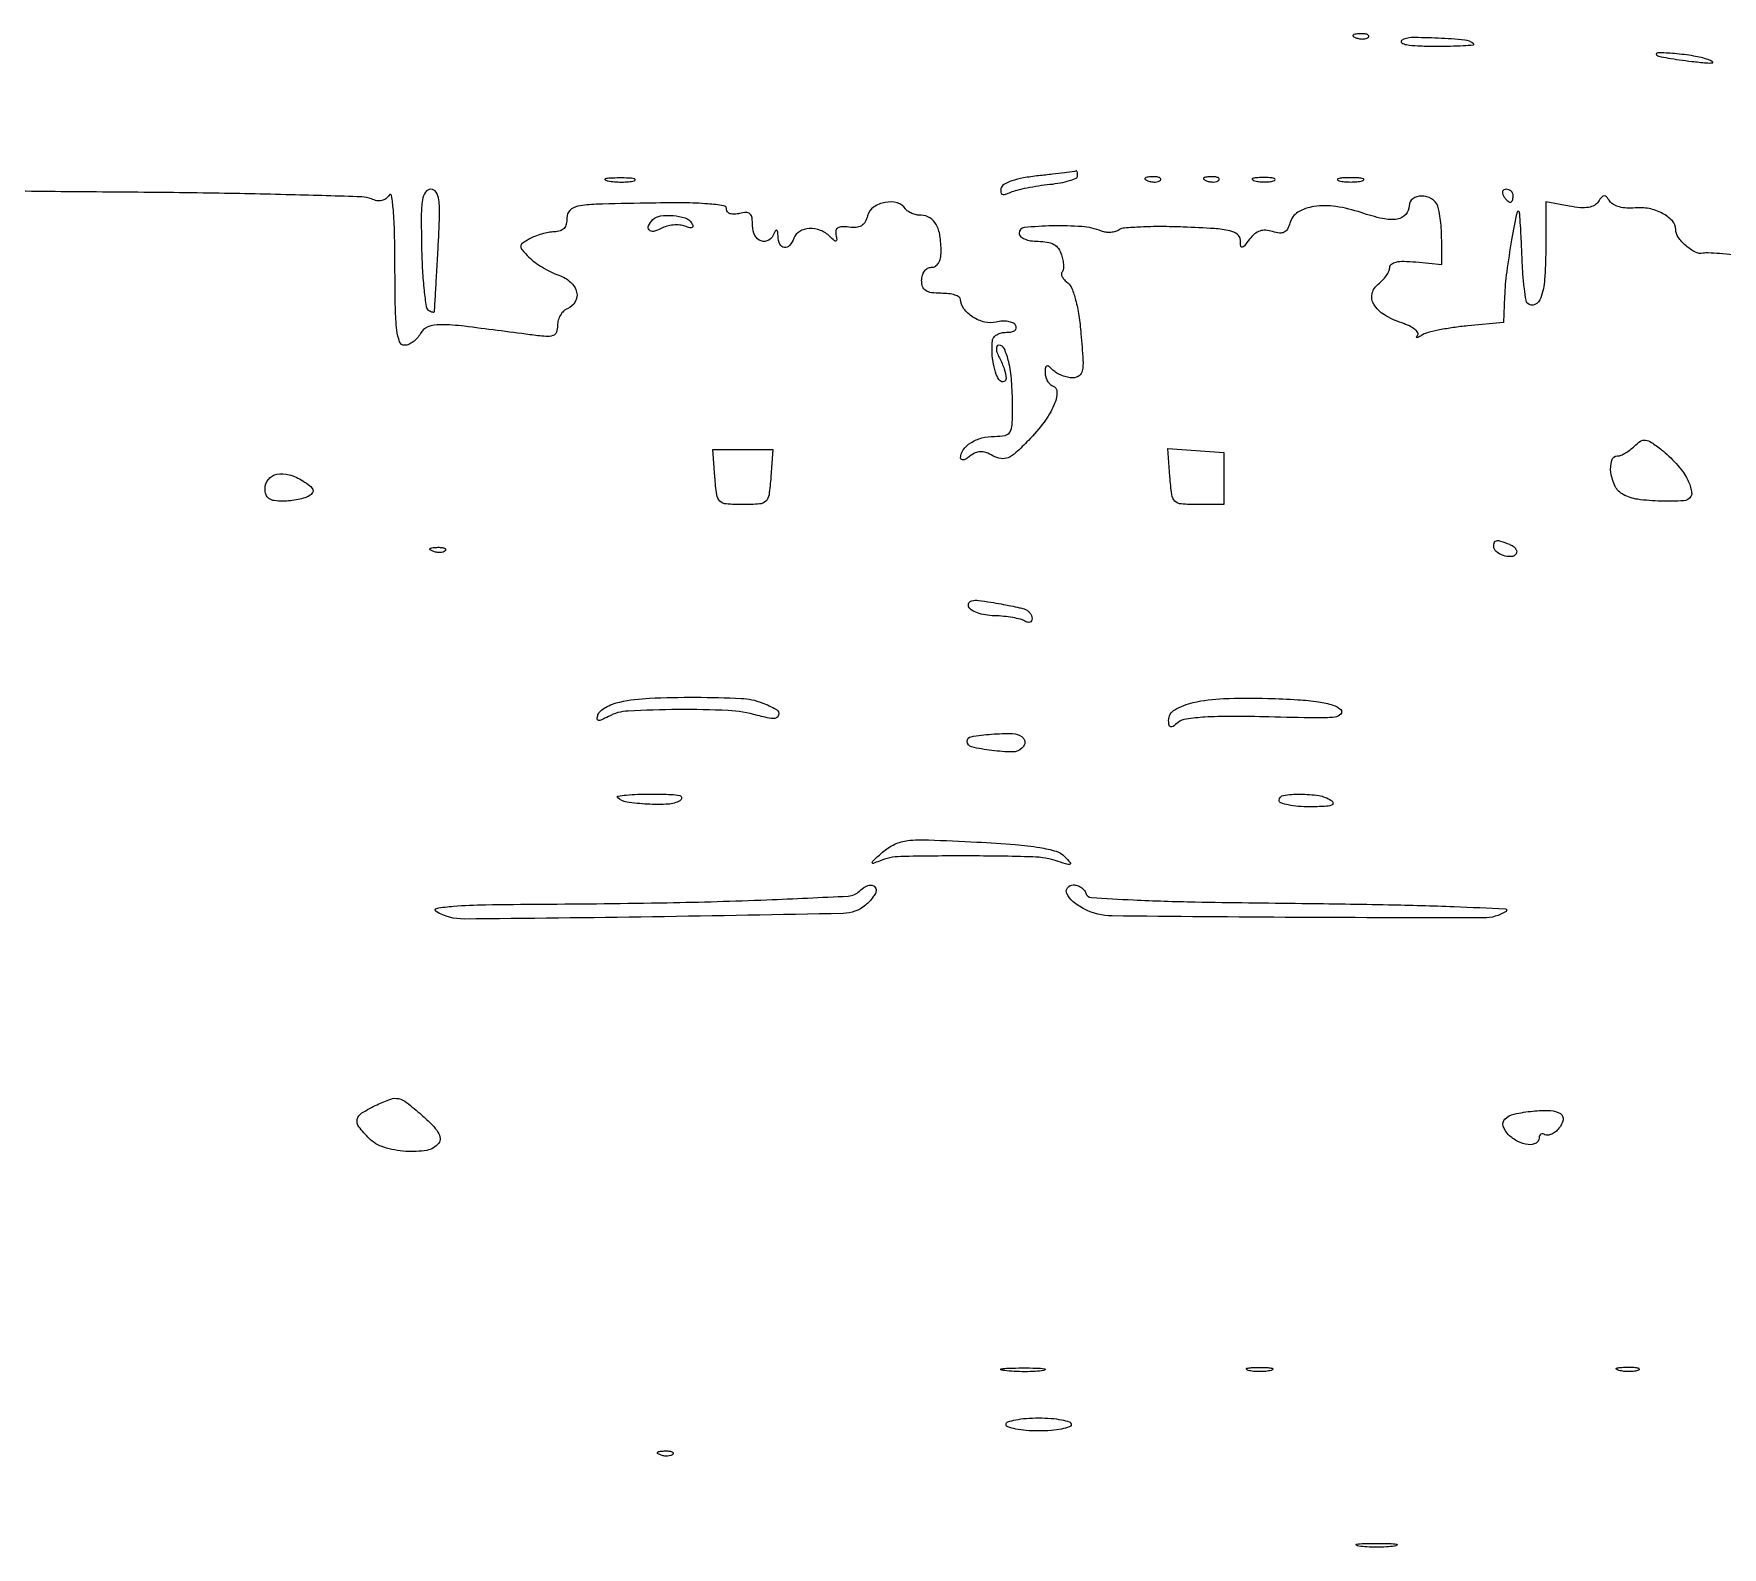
# Model space of a CAD drawing. Extents: x 0 to 1897, y 0 to 3427.
# Drawn here: x 984.4 to 1244.2, y 3172.1 to 3404.9 of the extents above; entities that cross this region are included whole.
import ezdxf

# ---------------------------------------------------------------- set-up
doc = ezdxf.new("R2010")
doc.units = 0
doc.header["$MEASUREMENT"] = 0

msp = doc.modelspace()

# ---------------------------------------------------------------- linework, layer by layer
for points in [[(1187.8125, 3404.316886, 0.051402), (1188.359369, 3404.160852, 0.05415), (1188.916927, 3404.123424, 0.060344), (1189.402231, 3404.202593, 0.126455), (1189.729167, 3404.395833, 0.296942), (1189.77538, 3404.614691, 0.208169), (1189.592839, 3404.799335, 0.077125), (1189.112848, 3404.910055, 0.028489), (1188.416667, 3404.921053, 0.018894), (1187.670344, 3404.862007, 0.168741), (1187.37858, 3404.720685, 0.470617), (1187.395823, 3404.538436, 0.054073)], [(1194.843255, 3403.881964, 0.555707), (1194.84617, 3403.540098, 0.094947), (1195.601572, 3403.257041, 0.03166), (1197.328018, 3403.07354, 0.010052), (1199.916667, 3403.015313, 0.005357), (1202.349149, 3403.035568, 0.009875), (1204.326042, 3403.112288, 0.005933), (1205.868339, 3403.221053, 0.661364), (1205.916667, 3403.366945, 0.158383), (1204.553783, 3403.955859, 0.011812), (1200.464346, 3404.242992, 0.012485), (1196.38009, 3404.330847, 0.141287)], [(1234.083333, 3401.628131, 0.13467), (1234.421906, 3401.459997, 0.004922), (1235.846354, 3401.195863, 0.008679), (1237.553975, 3400.927038, 0.00595), (1239.5, 3400.678779, 0.005224), (1241.707096, 3400.447208, 0.050678), (1242.646704, 3400.453954, 0.718366), (1242.685992, 3400.632621, 0.053486), (1242, 3400.950968, 0.041708), (1239.782379, 3401.503666, 0.018892), (1236.809476, 3401.871515, 0.017334), (1234.229477, 3402.002342, 0.694813)], [(1072.761659, 3382.292739, 0.028254), (1073.754739, 3382.159391, 0.020511), (1074.869594, 3382.119272, 0.020826), (1075.934218, 3382.169017, 0.041951), (1076.761659, 3382.31292, 0.285845), (1076.916221, 3382.476221, 0.417468), (1076.814362, 3382.62839, 0.038992), (1075.938425, 3382.726931, 0.009782), (1074.5, 3382.747817, 0.008901), (1073.071102, 3382.715166, 0.053901), (1072.339362, 3382.605813, 0.67161), (1072.319562, 3382.45659, 0.082665)], [(1139, 3383.081892, 0.017644), (1136.648004, 3382.748789, 0.037404), (1134.866679, 3382.292526, 0.049264), (1133.660385, 3381.748079, 0.213026), (1133.209106, 3381.127319, 0.081388), (1133.182142, 3380.54673, 0.278343), (1133.404128, 3380.260083, 0.166453), (1133.880763, 3380.241474, 0.031482), (1134.709106, 3380.547415, -0.042136), (1135.676747, 3380.881584, -0.012122), (1137.222362, 3381.233802, -0.012104), (1138.991526, 3381.54771, -0.012607), (1140.75, 3381.77079, 0.019698), (1142.378736, 3382.000918, 0.030888), (1143.751563, 3382.339071, 0.031617), (1144.7595, 3382.725936, 0.293275), (1145, 3383.100694, 0.026446), (1144.982352, 3383.434126, 0.055979), (1144.926563, 3383.686447, 0.107974), (1144.84479, 3383.821464, 0.365908), (1144.75, 3383.831892, -0.114913), (1144.541, 3383.752469, -0.001158), (1142.957813, 3383.542235, -0.003694), (1141.126134, 3383.317072, -0.00238)], [(1155.8125, 3382.316886, 0.051402), (1156.359369, 3382.160852, 0.05415), (1156.916927, 3382.123424, 0.060344), (1157.402231, 3382.202593, 0.126455), (1157.729167, 3382.395833, 0.296942), (1157.77538, 3382.614691, 0.208169), (1157.592839, 3382.799335, 0.077125), (1157.112848, 3382.910055, 0.028489), (1156.416667, 3382.921053, 0.018894), (1155.670344, 3382.862007, 0.168741), (1155.37858, 3382.720685, 0.470617), (1155.395823, 3382.538436, 0.054073)], [(1164.8125, 3382.316886, 0.051402), (1165.359369, 3382.160852, 0.05415), (1165.916927, 3382.123424, 0.060344), (1166.402231, 3382.202593, 0.126455), (1166.729167, 3382.395833, 0.296942), (1166.77538, 3382.614691, 0.208169), (1166.592839, 3382.799335, 0.077125), (1166.112848, 3382.910055, 0.028489), (1165.416667, 3382.921053, 0.018894), (1164.670344, 3382.862007, 0.168741), (1164.37858, 3382.720685, 0.470617), (1164.395823, 3382.538436, 0.054073)], [(1172.269032, 3382.307009, 0.037336), (1173.036634, 3382.167106, 0.029507), (1173.880008, 3382.127736, 0.030339), (1174.671085, 3382.185595, 0.06278), (1175.269032, 3382.344063, 0.31318), (1175.386009, 3382.52287, 0.333666), (1175.257153, 3382.684921, 0.052471), (1174.580113, 3382.787295, 0.014395), (1173.5, 3382.805051, 0.012823), (1172.431793, 3382.764444, 0.080377), (1171.900903, 3382.643467, 0.597527), (1171.883358, 3382.48334, 0.087174)], [(1185.25, 3382.310674, 0.039571), (1186.047266, 3382.168469, 0.024357), (1187, 3382.122029, 0.024357), (1187.952734, 3382.168469, 0.039571), (1188.75, 3382.310674, 0.161593), (1189.00914, 3382.478988, 0.542911), (1188.957813, 3382.633659, 0.052887), (1188.251983, 3382.740287, 0.011065), (1187, 3382.767997, 0.011065), (1185.748017, 3382.740287, 0.052887), (1185.042187, 3382.633659, 0.542911), (1184.99086, 3382.478988, 0.161593)], [(1044.081241, 3371.9775, 0.008871), (1044.214074, 3368.481032, 0.013441), (1044.465175, 3365.447757, 0.008085), (1044.779859, 3362.956374, 0.222414), (1045.131898, 3362.418483, 0.026966), (1045.468469, 3362.234764, 0.050744), (1045.759645, 3362.130342, 0.080306), (1045.965494, 3362.113286, 0.346211), (1046.049873, 3362.190983, 0.025329), (1046.076686, 3362.435168, 0.000106), (1046.234322, 3365.126414, 0.000526), (1046.409417, 3368.181873, 0.000332), (1046.607749, 3371.75, 0.004716), (1046.846344, 3376.997941, 0.038625), (1046.74766, 3379.391309, 0.116028), (1046.321749, 3380.56012, 0.252769), (1045.50722, 3381, 0.250038), (1044.686153, 3380.562022, 0.108925), (1044.221056, 3379.376085, 0.038982), (1044.032769, 3376.992374, 0.005283)], [(1210.5, 3380, 0.029505), (1210.768994, 3379.617226, 0.035638), (1211.066025, 3379.29375, 0.038439), (1211.34829, 3379.065539, 0.151918), (1211.559017, 3379, 0.210953), (1211.727648, 3379.07446, 0.081139), (1211.870461, 3379.29375, 0.061769), (1211.967655, 3379.617151, 0.042167), (1212, 3380, 0.105053), (1211.918938, 3380.381556, 0.099167), (1211.688914, 3380.70625, 0.09642), (1211.345238, 3380.923877, 0.093332), (1210.940983, 3381, 0.108972), (1210.586039, 3380.921712, 0.182303), (1210.3746, 3380.70625, 0.161196), (1210.343488, 3380.3821, 0.082592)], [(1085.605028, 3375.830061, -0.062099), (1085.826763, 3375.345985, -0.369317), (1085.7262, 3375.109492, -0.184958), (1085.357061, 3375.074171, -0.02401), (1084.591603, 3375.326475, 0.073287), (1083.78612, 3375.506677, 0.043312), (1082.798989, 3375.494055, 0.042316), (1081.793208, 3375.306939, 0.055777), (1080.927558, 3374.96123, -0.067246), (1079.771082, 3374.529744, -0.268815), (1079.077026, 3374.746265, -0.314438), (1078.988444, 3375.403925, -0.077652), (1079.666667, 3376.333333, -0.163473), (1080.834895, 3376.91405, -0.055503), (1082.756284, 3376.964681, -0.055564), (1084.623543, 3376.594788, -0.179554)], [(1097.807498, 3336.75, -0.015394), (1097.524816, 3334.015538, -0.166082), (1097.035315, 3333.034844, -0.178229), (1096.063257, 3332.593822, -0.018295), (1093.5, 3332.5, -0.018295), (1090.936743, 3332.593822, -0.178229), (1089.964685, 3333.034844, -0.166082), (1089.475184, 3334.015538, -0.015394), (1089.192502, 3336.75), (1088.885004, 3341), (1093.5, 3341), (1098.114996, 3341)], [(1167.5, 3336.5), (1167.5, 3332.5), (1163.5, 3332.5, -0.018381), (1160.931465, 3332.594457, -0.179874), (1159.961194, 3333.038806, -0.16497), (1159.47345, 3334.027221, -0.014878), (1159.189548, 3336.810452), (1158.879097, 3341.120903), (1163.189548, 3340.810452), (1167.5, 3340.5)], [(1238.662264, 3336.678556, -0.029419), (1239.072531, 3335.798192, -0.036167), (1239.344674, 3334.933677, -0.039174), (1239.459181, 3334.197772, -0.15872), (1239.353247, 3333.762549, -0.244434), (1238.214846, 3333.083626, -0.021115), (1234.724363, 3333.027552, -0.027055), (1231.16375, 3333.313938, -0.089498), (1228.934259, 3334.035184, -0.154915), (1227.702017, 3335.300865, -0.080415), (1227.034914, 3337.426215, -0.102856), (1227.149743, 3339.296073, -0.338193), (1228.071429, 3340, 0.098768), (1228.586678, 3340.102783, 0.033859), (1229.271446, 3340.443321, 0.0321), (1229.99548, 3340.931629, 0.031977), (1230.652033, 3341.509176, -0.055477), (1231.586043, 3342.256105, -0.177473), (1232.353404, 3342.421612, -0.114729), (1233.255632, 3342.074451, -0.017305), (1234.830605, 3340.925184, -0.024407), (1235.937809, 3339.966176, -0.018532), (1237.05728, 3338.814305, -0.018858), (1238.028565, 3337.652607, -0.040957)], [(1026.809668, 3333.861207, -0.06567), (1026.117725, 3333.540485, -0.024368), (1025.076903, 3333.270111, -0.02365), (1023.898936, 3333.082264, -0.026325), (1022.75, 3333.015313, -0.036669), (1021.424492, 3333.105236, -0.117118), (1020.604845, 3333.427128, -0.157473), (1020.155531, 3334.016916, -0.084864), (1020, 3334.926676, -0.170148), (1020.506247, 3336.371272, -0.174016), (1021.798798, 3337.167443, -0.122894), (1023.702198, 3337.096862, -0.07048), (1025.809668, 3336.149767, -0.02293), (1026.903307, 3335.387137, -0.126686), (1027.341978, 3334.82654, -0.255241), (1027.2991, 3334.339756, -0.104869)], [(1047.729167, 3325.395833, -0.126455), (1047.402231, 3325.202593, -0.060344), (1046.916927, 3325.123424, -0.05415), (1046.359369, 3325.160852, -0.051402), (1045.8125, 3325.316886, -0.054073), (1045.395823, 3325.538436, -0.470617), (1045.37858, 3325.720685, -0.168741), (1045.670344, 3325.862007, -0.018894), (1046.416667, 3325.921053, -0.028489), (1047.112848, 3325.910055, -0.077125), (1047.592839, 3325.799335, -0.208169), (1047.77538, 3325.614691, -0.296942)], [(1211.412469, 3326.395215, -0.057286), (1211.976634, 3326.100892, -0.087957), (1212.370955, 3325.717946, -0.118453), (1212.537736, 3325.310773, -0.178492), (1212.462231, 3324.938889, -0.245961), (1211.717879, 3324.497872, -0.094762), (1210.491379, 3324.666251, -0.092041), (1209.387399, 3325.282259, -0.223167), (1209, 3326.106989, -0.090693), (1209.109405, 3326.705188, -0.27948), (1209.420137, 3326.948328, -0.110121), (1210.03866, 3326.885989, -0.011651)], [(1136.75, 3316.453472, -0.073837), (1137.22778, 3316.222473, -0.068121), (1137.632812, 3315.857233, -0.071903), (1137.906361, 3315.418406, -0.103836), (1138, 3314.972368, -0.125382), (1137.908758, 3314.614231, -0.188678), (1137.664958, 3314.409339, -0.148528), (1137.295795, 3314.397881, -0.072552), (1136.859432, 3314.586876, 0.077369), (1136.196913, 3314.866317, 0.01826), (1135.018359, 3315.1153, 0.01837), (1133.626857, 3315.30423, 0.017174), (1132.193601, 3315.395893, -0.034373), (1130.809622, 3315.532297, -0.044226), (1129.573239, 3315.855061, -0.05082), (1128.639096, 3316.300904, -0.177226), (1128.229165, 3316.815012, -0.201808), (1128.272541, 3317.385054, -0.229483), (1128.706754, 3317.712025, -0.076658), (1129.728809, 3317.754216, -0.013375), (1131.644996, 3317.487099, -0.004145), (1133.212547, 3317.212291, -0.004484), (1134.73478, 3316.918264, -0.004233), (1136.035326, 3316.643455, -0.021562)], [(1096.4349, 3302.024751, -0.037536), (1098.651453, 3300.985681, -0.362585), (1098.992985, 3300.083022, -0.355768), (1098.162254, 3299.57001, -0.037245), (1095.756602, 3300.069806, 0.058057), (1091.228995, 3300.815879, 0.013653), (1083.542813, 3300.969835, 0.01079), (1075.861779, 3300.748132, 0.110689), (1072.818557, 3299.902894, -0.014116), (1071.754384, 3299.371447, -0.14852), (1071.278114, 3299.304303, -0.389826), (1071.094156, 3299.535283, -0.062667), (1071.216796, 3300.152894, -0.134133), (1071.591163, 3300.714608, -0.046222), (1072.390354, 3301.289845, -0.041941), (1073.433017, 3301.790508, -0.037669), (1074.582498, 3302.131685, -0.042368), (1079.131795, 3302.719688, -0.012187), (1086.234129, 3302.858057, -0.010059), (1093.260048, 3302.6823, -0.079717)], [(1185.466722, 3300.96467, -0.40829), (1185.474548, 3300.259298, -0.177971), (1184.547986, 3299.806712, -0.029442), (1181.630336, 3299.680447, -0.002737), (1174.41907, 3299.832579, 0.005844), (1168.608205, 3299.919052, 0.016395), (1164.540997, 3299.798648, 0.019275), (1161.697928, 3299.510726, 0.139202), (1160.451964, 3298.960134, -0.022147), (1159.68494, 3298.378928, -0.210611), (1159.290111, 3298.303405, -0.304718), (1159.060355, 3298.548513, -0.040402), (1159, 3299.294222, -0.266321), (1159.946483, 3300.945146, -0.077775), (1162.776378, 3302.057235, -0.045675), (1167.45072, 3302.658431, -0.01588), (1174.249616, 3302.691542, -0.00823), (1178.863402, 3302.491428, -0.023241), (1182.070441, 3302.149302, -0.031847), (1184.280305, 3301.663427, -0.126758)], [(1136.426168, 3295.026168, -0.201862), (1135.017528, 3294.452028, -0.027999), (1131.799096, 3294.669038, -0.02589), (1128.675262, 3295.2216, -0.34923), (1128, 3296.070477, -0.367154), (1128.613293, 3296.793088, -0.020501), (1131.768777, 3297.180944, -0.024244), (1134.981822, 3297.286454, -0.166118), (1136.45, 3296.759024, -0.093733), (1136.780071, 3296.374825, -0.134959), (1136.892344, 3295.943317, -0.123025), (1136.771226, 3295.485391, -0.070619)], [(1083.808766, 3286.952789, -0.119241), (1082.032396, 3286.421451, -0.025966), (1078.812203, 3286.417062, -0.024096), (1075.630974, 3286.732198, -0.160989), (1074.22915, 3287.437517, -0.609942), (1074.29941, 3287.656858, -0.01659), (1075.569917, 3287.825838, -0.017158), (1077.352185, 3287.94138, -0.008892), (1079.583333, 3287.969591, -0.007255), (1082.42926, 3287.913665, -0.050541), (1083.806506, 3287.726383, -0.356615), (1084.066667, 3287.38383, -0.257265)], [(1184, 3287, -0.212321), (1184.27565, 3286.578012, -0.375494), (1184.070135, 3286.248894, -0.063395), (1182.980524, 3286.064582, -0.009431), (1180.75, 3286.015313, -0.019832), (1178.929332, 3286.081679, -0.032089), (1177.395313, 3286.298248, -0.034138), (1176.274241, 3286.611724, -0.317542), (1176, 3287, -0.371301), (1176.658581, 3287.764589, -0.037192), (1179.258601, 3287.958258, -0.039948), (1182.096374, 3287.731172, -0.103878)], [(1142.989485, 3278.367478, -0.008779), (1143.876331, 3277.405319, -0.43762), (1143.853674, 3277.174604, -0.242017), (1143.544793, 3277.120633, -0.004946), (1142, 3277.618565, 0.073701), (1138.095417, 3278.307201, 0.006425), (1127.995483, 3278.454523, 0.005562), (1117.784913, 3278.358661, 0.093883), (1114.5, 3277.666297, -0.018798), (1113.538827, 3277.307406, -0.627593), (1113.407084, 3277.443369, -0.120507), (1113.67504, 3277.842581, -0.004733), (1114.999178, 3279.028362, -0.06953), (1116.856968, 3280.250913, -0.084208), (1118.862167, 3280.817042, -0.036305), (1122.033311, 3280.926714, -0.003773), (1129.488663, 3280.586866, -0.006065), (1135.40777, 3280.200225, -0.021397), (1139.191812, 3279.743391, -0.031862), (1141.67921, 3279.169809, -0.130283)], [(1114, 3273.122445, -0.124828), (1113.891202, 3272.693445, -0.034186), (1113.514614, 3272.099516, -0.03232), (1112.980045, 3271.462341, -0.02876), (1112.347622, 3270.872445, -0.16978), (1108.938035, 3269.601649, -0.001363), (1079.623012, 3269.083109, -0.001641), (1050.613014, 3268.74426, -0.134608), (1046.313439, 3269.884399, -0.694504), (1046.400042, 3270.388682, -0.028854), (1048.981292, 3270.723449, -0.013517), (1053.922969, 3270.942248, -0.002902), (1062.5, 3271.04013, 0.002947), (1081.872945, 3271.262967, 0.005872), (1097.202515, 3271.709805, 0.002221), (1109.718645, 3272.277527, 0.186009), (1111.442258, 3273.042258, -0.064018), (1112.323515, 3273.722735, -0.125233), (1113.170351, 3273.966713, -0.211961), (1113.75554, 3273.728628, -0.194046)], [(1146.249594, 3272.75, 0.304104), (1147.130405, 3272.067947, 0.00513), (1153.568399, 3271.6928, 0.007682), (1163.088449, 3271.382516, 0.001678), (1179.488502, 3271.155167, -0.002209), (1192.810947, 3270.956332, -0.004985), (1202.901128, 3270.660497, -0.002138), (1210.801033, 3270.316194, -0.732707), (1210.905574, 3269.92048, -0.142204), (1207.426916, 3268.913089, -0.001169), (1178.718597, 3268.998414, -0.001389), (1150.289686, 3269.228377, -0.115743), (1146.078969, 3270.264742, -0.052631), (1144.320989, 3271.40888, -0.113356), (1143.332302, 3272.675116, -0.28543), (1143.43925, 3273.570405, -0.227779), (1144.333333, 3274, -0.076973), (1144.937845, 3273.906384, -0.067782), (1145.514985, 3273.632812, -0.07037), (1145.978171, 3273.227788, -0.097891)], [(1046.711405, 3234.25, -0.191148), (1044.896718, 3233.162217, -0.058107), (1041.63399, 3233.01144, -0.057229), (1038.257603, 3233.640631, -0.122312), (1036, 3235, -0.033587), (1034.427227, 3236.799563, -0.225582), (1034.189487, 3237.929571, -0.198893), (1034.909204, 3238.918685, -0.025886), (1037.25, 3240.18939, -0.026837), (1039.327455, 3241.047998, -0.141911), (1040.544652, 3241.11662, -0.109982), (1041.765094, 3240.535028, -0.013165), (1044.08385, 3238.620817, -0.018779), (1045.696982, 3237.105933, -0.059564), (1046.603504, 3235.938514, -0.106621), (1046.920357, 3235.009928, -0.19477)], [(1219.044312, 3236.553392, -0.049345), (1218.492462, 3236.008056, -0.063388), (1217.886254, 3235.632838, -0.077375), (1217.320268, 3235.474249, -0.169682), (1216.886693, 3235.570027, 0.096707), (1216.548493, 3235.69762, 0.174428), (1216.260466, 3235.645971, 0.171182), (1216.067758, 3235.421269, 0.09272), (1216, 3235.059017, -0.283488), (1215.510868, 3234.265646, -0.144178), (1214.313824, 3234.048499, -0.092075), (1212.717867, 3234.525733, -0.077958), (1211.292857, 3235.564286, -0.115172), (1210.4641, 3236.897803, -0.288117), (1210.719129, 3237.96625, -0.140357), (1212.161814, 3238.747959, -0.030146), (1215, 3239.198395, -0.031751), (1217.733788, 3239.290388, -0.138206), (1219.264588, 3238.809273, -0.304276), (1219.664357, 3237.865995, -0.126375)], [(1139.767909, 3199.285474, -0.024559), (1138.487453, 3199.154945, -0.012695), (1136.878422, 3199.111345, -0.01259), (1135.218327, 3199.150328, -0.018638), (1133.767909, 3199.275269, -0.069146), (1133.205163, 3199.425738, -0.756877), (1133.222448, 3199.564056, -0.031761), (1134.352754, 3199.662864, -0.005499), (1136.5, 3199.690131, -0.005888), (1138.655786, 3199.668409, -0.025342), (1139.934948, 3199.575472, -0.556092), (1140.000181, 3199.434198, -0.212532)], [(1174.75, 3199.310674, -0.039571), (1173.952734, 3199.168469, -0.024357), (1173, 3199.122029, -0.024357), (1172.047266, 3199.168469, -0.039571), (1171.25, 3199.310674, -0.161593), (1170.99086, 3199.478988, -0.542911), (1171.042187, 3199.633659, -0.052887), (1171.748017, 3199.740287, -0.011065), (1173, 3199.767997, -0.011065), (1174.251983, 3199.740287, -0.052887), (1174.957813, 3199.633659, -0.542911), (1175.00914, 3199.478988, -0.161593)], [(1231.269032, 3199.344063, -0.06278), (1230.671085, 3199.185595, -0.030339), (1229.880008, 3199.127736, -0.029507), (1229.036634, 3199.167106, -0.037336), (1228.269032, 3199.307009, -0.087174), (1227.883358, 3199.48334, -0.597527), (1227.900903, 3199.643467, -0.080377), (1228.431793, 3199.764444, -0.012823), (1229.5, 3199.805051, -0.014395), (1230.580113, 3199.787295, -0.052471), (1231.257153, 3199.684921, -0.333666), (1231.386009, 3199.52287, -0.31318)], [(1144, 3191, -0.322437), (1143.719449, 3190.610183, -0.031449), (1142.53125, 3190.29375, -0.03053), (1140.916554, 3190.072205, -0.01883), (1139, 3190, -0.01883), (1137.083446, 3190.072205, -0.03053), (1135.46875, 3190.29375, -0.031449), (1134.280551, 3190.610183, -0.322437), (1134, 3191, -0.322437), (1134.280551, 3191.389817, -0.031449), (1135.46875, 3191.70625, -0.03053), (1137.083446, 3191.927795, -0.01883), (1139, 3192, -0.01883), (1140.916554, 3191.927795, -0.03053), (1142.53125, 3191.70625, -0.031449), (1143.719449, 3191.389817, -0.322437)], [(1082.729167, 3186.395833, -0.126455), (1082.402231, 3186.202593, -0.060344), (1081.916927, 3186.123424, -0.05415), (1081.359369, 3186.160852, -0.051402), (1080.8125, 3186.316886, -0.054073), (1080.395823, 3186.538436, -0.470617), (1080.37858, 3186.720685, -0.168741), (1080.670344, 3186.862007, -0.018894), (1081.416667, 3186.921053, -0.028489), (1082.112848, 3186.910055, -0.077125), (1082.592839, 3186.799335, -0.208169), (1082.77538, 3186.614691, -0.296942)], [(1193.75, 3172.283746, -0.023547), (1192.497782, 3172.153981, -0.014044), (1191, 3172.111902, -0.014044), (1189.502218, 3172.153981, -0.023547), (1188.25, 3172.283746, -0.124239), (1187.887591, 3172.435926, -0.664672), (1187.923437, 3172.577962, -0.03126), (1189.02938, 3172.675363, -0.006336), (1191, 3172.700336, -0.006336), (1192.97062, 3172.675363, -0.03126), (1194.076563, 3172.577962, -0.664672), (1194.112409, 3172.435926, -0.124239)]]:
    msp.add_lwpolyline(points, format="xyb", close=True)
msp.add_lwpolyline([(1245.800854, 3370.909866, 0.008637), (1243.741846, 3371.103729, 0.007349), (1242.012578, 3371.210917, 0.060547), (1241.227561, 3371.152925, -0.170769), (1240.045494, 3371.323832, -0.05776), (1238.58659, 3372.316053, -0.057642), (1237.383052, 3373.626248, -0.158261), (1237, 3374.806127, 0.188581), (1236.482151, 3376.130315, 0.084282), (1234.976123, 3377.292079, 0.072605), (1232.903949, 3378.034285, 0.07602), (1230.739369, 3378.136609, -0.040745), (1229.490538, 3378.107798, -0.050023), (1228.3392, 3378.291642, -0.057622), (1227.416353, 3378.653218, -0.127997), (1226.864388, 3379.160409, 0.03501), (1226.368217, 3379.822622, 0.224104), (1225.995087, 3379.987846, 0.214645), (1225.619467, 3379.807816, 0.032144), (1225.109505, 3379.118166, -0.121411), (1224.485207, 3378.528701, -0.090176), (1223.586195, 3378.215533, -0.06143), (1222.332462, 3378.17461, -0.023847), (1220.609505, 3378.413479), (1217, 3379.090626), (1217, 3371.60433, -0.018395), (1216.836049, 3367.149453, -0.063286), (1216.26258, 3364.320092, -0.194974), (1215.34697, 3363.258063, -0.325734), (1214.234008, 3363.432659, -0.157357), (1213.97399, 3363.940451, -0.008941), (1213.71941, 3365.70597, -0.012977), (1213.505154, 3367.854924, -0.009108), (1213.370982, 3370.282795, 0.002241), (1213.269134, 3372.736999, 0.002979), (1213.153234, 3374.967446, 0.002113), (1213.037081, 3376.83542, 0.0299), (1212.952824, 3377.5, 0.819386), (1212.593752, 3377.504311, 0.00898), (1211.765866, 3373.24414, 0.010264), (1211.00112, 3368.299719, 0.022742), (1210.667989, 3364.5), (1210.5, 3360.5), (1205, 3359.989479, 0.012459), (1202.784344, 3359.727996, 0.014107), (1200.675, 3359.364607, 0.013392), (1198.90761, 3358.958987, 0.072111), (1198, 3358.579154, -0.01474), (1197.457527, 3358.275114, -0.104194), (1197.168227, 3358.193886, -0.575928), (1197.107473, 3358.284267, -0.071336), (1197.274816, 3358.531157, 0.324186), (1197.320273, 3358.938595, 0.096162), (1196.888222, 3359.443686, 0.05755), (1196.034805, 3359.974551, 0.030025), (1194.870712, 3360.441483, -0.056722), (1192.18162, 3361.690269, -0.120094), (1190.569986, 3363.307471, -0.194679), (1190.302272, 3364.965514, -0.178563), (1191.25, 3366.418812, 0.041443), (1191.919569, 3367.008881, 0.040895), (1192.485938, 3367.703777, 0.043985), (1192.876695, 3368.395542, 0.106974), (1193, 3368.965278, -0.236663), (1193.262026, 3369.487855, -0.107581), (1193.976735, 3369.812966, -0.05793), (1195.196685, 3369.931479, -0.01905), (1197, 3369.82861), (1201, 3369.447148), (1201, 3373.141787, 0.01457), (1200.955392, 3374.672308, 0.014066), (1200.821697, 3376.215775, 0.01413), (1200.627432, 3377.566983, 0.048878), (1200.393011, 3378.418213, 0.169827), (1199.449625, 3379.531779, 0.130744), (1197.904519, 3379.961874, 0.158756), (1196.551845, 3379.538382, 0.242731), (1196, 3378.468615, -0.184851), (1195.478966, 3377.107435, -0.176045), (1194.170126, 3376.40742, -0.089964), (1191.91126, 3376.490666, -0.027761), (1188.617446, 3377.408606, 0.045182), (1184.737113, 3378.345841, 0.073172), (1181.348702, 3378.347906, 0.101034), (1178.889509, 3377.458976, 0.194077), (1177.658749, 3375.803055, -0.059496), (1177.296029, 3374.880571, -0.156873), (1176.790379, 3374.394063, -0.144109), (1176.065095, 3374.27057, -0.04747), (1174.996734, 3374.501036, 0.062148), (1173.949088, 3374.695136, 0.094262), (1173.032841, 3374.576362, 0.092892), (1172.214817, 3374.127205, 0.058812), (1171.458365, 3373.340696, -0.007881), (1170.613635, 3372.261648, -0.196539), (1170.289743, 3372.083564, -0.417703), (1170.088519, 3372.245215, -0.020931), (1170.031803, 3373.176526, 0.23028), (1169.585342, 3374.051897, 0.105652), (1168.394821, 3374.60652, 0.04071), (1166.042901, 3374.947729, 0.006035), (1161.25, 3375.190587, 0.008736), (1157.816394, 3375.262995, 0.012133), (1154.740357, 3375.19946, 0.008692), (1152.198352, 3375.040883, 0.132789), (1151.376748, 3374.746808, -0.085187), (1150.831741, 3374.491698, -0.050452), (1150.122056, 3374.372059, -0.04865), (1149.366862, 3374.395502, -0.059609), (1148.682787, 3374.568231, 0.072556), (1145.641206, 3375.253336, 0.02516), (1141.133654, 3375.372277, 0.017116), (1136.778544, 3375.118711, 0.387406), (1136, 3374.2647, 0.205146), (1136.214045, 3373.764968, 0.088804), (1136.829705, 3373.357813, 0.063979), (1137.768941, 3373.08837, 0.037916), (1138.932612, 3373, -0.042152), (1140.322292, 3372.882637, -0.089108), (1141.335934, 3372.516927, -0.106168), (1142.047533, 3371.872965, -0.07926), (1142.523918, 3370.924639, -0.030832), (1142.733734, 3370.087901, -0.038212), (1142.819991, 3369.289786, -0.04199), (1142.785369, 3368.632935, -0.163639), (1142.60685, 3368.273516, 0.225094), (1142.498414, 3367.969479, 0.095204), (1142.625381, 3367.544089, 0.067752), (1142.966219, 3367.061773, 0.042759), (1143.478453, 3366.598877, -0.138532), (1144.118029, 3365.750718, -0.029293), (1144.692926, 3363.969646, -0.026202), (1145.174964, 3361.607009, -0.015519), (1145.513186, 3358.75, -0.006138), (1145.811922, 3354.748753, -0.06188), (1145.709568, 3353.082664, -0.195219), (1145.21032, 3352.304705, -0.154886), (1144.250277, 3352, -0.055077), (1143.453893, 3352.087992, -0.0387), (1142.591019, 3352.3525, -0.039129), (1141.794363, 3352.740308, -0.063624), (1141.2, 3353.2, 0.026435), (1140.582864, 3353.755116, 0.259042), (1140.25, 3353.813194, 0.285992), (1140.047754, 3353.562831, 0.030603), (1140, 3352.783333, 0.065162), (1140.084583, 3352.137067, 0.064154), (1140.332729, 3351.530653, 0.069752), (1140.699565, 3351.053895, 0.113975), (1141.132696, 3350.789101, -0.334764), (1141.823574, 3349.785658, -0.092819), (1141.362937, 3347.802355, -0.05713), (1139.833576, 3345.176854, -0.032302), (1137.440849, 3342.371433, -0.014871), (1135.499934, 3340.488252, -0.083756), (1134.29086, 3339.707393, -0.146061), (1133.224753, 3339.582901, -0.07956), (1131.968454, 3340.016883, 0.038519), (1130.887664, 3340.49229, 0.089537), (1130.016836, 3340.631753, 0.103886), (1129.234519, 3340.451197, 0.064808), (1128.436078, 3339.946949, -0.036602), (1127.884224, 3339.553347, -0.090483), (1127.421848, 3339.376181, -0.196914), (1127.128215, 3339.436749, -0.249631), (1127, 3339.677555, -0.159069), (1127.405857, 3340.921001, -0.09308), (1128.558747, 3342.004067, -0.07766), (1130.250752, 3342.74661, -0.064725), (1132.2, 3343, 0.044888), (1133.850923, 3343.148511, 0.2186), (1134.601416, 3343.672888, 0.123015), (1134.930081, 3344.791769, 0.010946), (1134.986345, 3347.75, 0.018157), (1134.837321, 3351.551216, 0.037935), (1134.391118, 3354.477248, 0.05048), (1133.723991, 3356.43747, 0.293488), (1132.848185, 3357, 0.27639), (1132.580789, 3356.839964, 0.138982), (1132.493439, 3356.441815, 0.073955), (1132.624351, 3355.821121, 0.033985), (1132.964816, 3355.065741, -0.038778), (1133.713894, 3353.360388, -0.075587), (1133.987257, 3351.903457, -0.319882), (1133.667741, 3351.420636, -0.301672), (1133.086459, 3351.55, -0.105662), (1132.491077, 3352.509653, -0.038348), (1132.064414, 3354.06281, -0.035848), (1131.8442, 3355.892663, -0.035006), (1131.884846, 3357.75, -0.153737), (1132.084935, 3358.227311, -0.086963), (1132.57101, 3358.632812, -0.072409), (1133.26304, 3358.906988, -0.058228), (1134.059017, 3359, 0.045036), (1134.848927, 3359.071293, 0.120749), (1135.360877, 3359.300135, 0.208971), (1135.552122, 3359.651797, 0.161291), (1135.449923, 3360.081027, 0.149832), (1135.02563, 3360.452988, 0.064273), (1134.296987, 3360.673562, 0.055505), (1133.399708, 3360.722677, 0.047459), (1132.463233, 3360.580128, -0.121353), (1130.714767, 3360.57247, -0.083064), (1128.880253, 3361.354354, -0.08764), (1127.485328, 3362.636963, -0.164584), (1127, 3364.071429, 0.266081), (1126.795301, 3364.428851, 0.057664), (1126.11875, 3364.727232, 0.045762), (1125.149391, 3364.932538, 0.029321), (1124, 3365, -0.030703), (1122.499083, 3365.092253, -0.116834), (1121.625, 3365.416667, -0.166173), (1121.159458, 3366.024683, -0.081208), (1121, 3367, -0.072314), (1121.111864, 3367.769411, -0.08892), (1121.4375, 3368.416667, -0.10214), (1121.924246, 3368.846791, -0.130775), (1122.5, 3369, 0.138814), (1123.11405, 3369.173827, 0.116487), (1123.594927, 3369.653035, 0.088848), (1123.899469, 3370.420011, 0.050229), (1124, 3371.418213, 0.037421), (1123.816615, 3373.86505, 0.087773), (1123.233702, 3375.59667, 0.128761), (1122.266164, 3376.622995, 0.140606), (1120.952028, 3377, -0.049465), (1120.20465, 3377.074119, -0.04742), (1119.475222, 3377.29375, -0.051141), (1118.869062, 3377.616623, -0.106804), (1118.5, 3378, 0.192554), (1117.261499, 3378.915917, 0.110283), (1115.376597, 3378.985014, 0.107626), (1113.605825, 3378.241635, 0.177616), (1112.690539, 3376.924621, -0.066968), (1112.305516, 3375.986654, -0.125518), (1111.736627, 3375.403459, -0.117657), (1110.930163, 3375.141701, -0.054735), (1109.823908, 3375.174621, 0.035702), (1108.76252, 3375.246624, 0.132481), (1108.1214, 3375.071211, 0.210072), (1107.821745, 3374.65691, 0.106184), (1107.821429, 3374, -0.020581), (1107.9524, 3373.236733, -0.377047), (1107.825419, 3373.048043, -0.250743), (1107.553872, 3373.11278, -0.012879), (1106.871429, 3373.75, 0.103593), (1105.426254, 3374.677229, 0.102694), (1103.725835, 3374.950471, 0.118397), (1102.240111, 3374.521571, 0.173627), (1101.361626, 3373.5, -0.085094), (1100.694807, 3372.377896, -0.246548), (1099.882307, 3372.052077, -0.268362), (1099.207495, 3372.540431, -0.093999), (1098.921053, 3373.75, 0.021021), (1098.862835, 3374.416573, 0.185333), (1098.724694, 3374.672067, 0.449116), (1098.54862, 3374.648042, 0.051902), (1098.337719, 3374.25, -0.151254), (1097.477241, 3373.194068, -0.234228), (1096.33324, 3373.048408, -0.194502), (1095.360271, 3373.897858, -0.117756), (1095, 3375.40638, 0.036036), (1094.912857, 3376.613909, 0.169429), (1094.596555, 3377.221836, 0.201856), (1094.009449, 3377.440826, 0.05366), (1093, 3377.289749, -0.049405), (1092.211711, 3377.164922, -0.091221), (1091.570004, 3377.244656, -0.134452), (1091.156544, 3377.511341, -0.184718), (1091, 3377.920621, 0.368173), (1090.530666, 3378.471607, 0.020717), (1088.127241, 3378.757221, 0.018265), (1084.444339, 3378.905827, 0.00513), (1078.688713, 3378.868658, 0.00283), (1070.922989, 3378.694848, 0.039158), (1068.131341, 3378.396935, 0.152408), (1066.897283, 3377.74333, 0.205488), (1066.438713, 3376.581406, -0.065827), (1066.343646, 3375.65286, -0.126985), (1065.996841, 3374.996531, -0.130867), (1065.384282, 3374.602332, -0.072106), (1064.5, 3374.452729, 0.039841), (1063.600777, 3374.359533, 0.023412), (1062.547291, 3374.11317, 0.023318), (1061.510669, 3373.765994, 0.036474), (1060.660992, 3373.363165, 0.023987), (1059.576156, 3372.67759, 0.238843), (1059.330487, 3372.217384, 0.189219), (1059.528445, 3371.679384, 0.014702), (1060.600505, 3370.542353, 0.039867), (1061.483319, 3369.790114, 0.021208), (1062.682165, 3368.998474, 0.020977), (1063.983433, 3368.288855, 0.030478), (1065.189512, 3367.784091, -0.098597), (1066.993478, 3366.722295, -0.149314), (1067.93206, 3365.176943, -0.197097), (1067.720673, 3363.675082, -0.170461), (1066.5, 3362.638374, 0.102832), (1065.926388, 3362.269611, 0.066752), (1065.440625, 3361.645254, 0.063043), (1065.112019, 3360.87227, 0.069122), (1065, 3360.065836, -0.086322), (1064.817508, 3359.016664, -0.229115), (1064.288388, 3358.497494, -0.102766), (1063.20306, 3358.365923, -0.011869), (1060.75, 3358.63167, 0.002078), (1050.655622, 3359.925657, 0.028435), (1046.965131, 3360.171372, 0.095274), (1045.050789, 3359.822336, 0.17915), (1043.889754, 3358.794004, -0.057644), (1043.413705, 3358.107864, -0.053082), (1042.781379, 3357.526989, -0.056749), (1042.095983, 3357.131298, -0.102911), (1041.464816, 3357, -0.317084), (1040.702846, 3357.537232, -0.05564), (1040.277278, 3359.343319, -0.025668), (1040.046537, 3362.685999, -0.004086), (1039.984687, 3369.25, 0.005547), (1039.923018, 3374.245782, 0.014802), (1039.73413, 3377.803675, 0.020344), (1039.458336, 3380.028638, 0.68896), (1039.085612, 3380.104283, -0.088032), (1038.582537, 3379.553414, -0.111018), (1037.957772, 3379.263874, -0.098611), (1037.210957, 3379.251733, -0.057508), (1036.350925, 3379.513272, 0.095218), (1034.874818, 3379.843738, 0.000937), (1023.970428, 3380.154679, 0.003044), (1011.385813, 3380.413252, 0.001964), (996.803725, 3380.566769, -0.001599), (982.276857, 3380.709101, -0.002557)], format="xyb")

doc.saveas('drawing.dxf')
